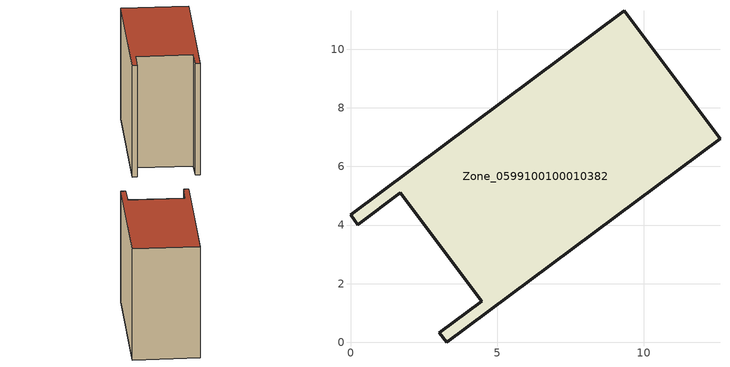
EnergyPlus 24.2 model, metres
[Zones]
Zone_0599100100010382
 floor ground (C_G): 0,4.36 9.35,11.31 12.61,6.94 3.28,0 3.04,0.32 4.48,1.4 1.7,5.1 0.25,4.02 z0
 wall outside (C_F): 9.35,11.31 0,4.36 0.25,4.02 1.7,5.1 4.48,1.4 3.04,0.32 3.28,0 12.61,6.94 9.35,11.31 z0:9.69
 roof outside (C_R): 3.28,0 12.61,6.94 9.35,11.31 0,4.36 0.25,4.02 1.7,5.1 4.48,1.4 3.04,0.32 z9.69
[BUILDING]
Pand.0599100100010382: North Axis=0; Terrain=City; Loads Convergence Tolerance Value=0.04; Temperature Convergence Tolerance Value=0.4; Solar Distribution=FullExterior; Maximum Number of Warmup Days=25; Minimum Number of Warmup Days=1
[Site:Location]
Rotterdam.The.Hague.AP_ZH_NLD Design_Conditions: Latitude=51.96; Longitude=4.45; Time Zone=1; Elevation=-4.5
[SITE:GROUNDTEMPERATURE:BUILDINGSURFACE]
18, 18, 18, 18, 18, 18, 18, 18, 18, 18, 18, 18
[MATERIAL] Thermal Absorptance=0.9; Solar Absorptance=0.7; Visible Absorptance=0.7
Name | Roughness | Thickness | Conductivity | Density | Specific Heat
G.TI.2015-2018 | MediumSmooth | 0.15 | 0.0428571 | 540 | 1210
F.TI.2015-2018 | Rough | 0.3 | 0.0666667 | 1920 | 840
R.TI.2015-2018 | MediumRough | 0.2 | 0.0333333 | 1500 | 1000
[CONSTRUCTION]
C_G: G.TI.2015-2018
C_F: F.TI.2015-2018
C_R: R.TI.2015-2018
[ZONE]
Zone_0599100100010382: Type=1; Multiplier=1; Ceiling Height=Autocalculate; Volume=Autocalculate; Floor Area=autocalculate; Part of Total Floor Area=Yes
[ZONEINFILTRATION:DESIGNFLOWRATE]
Infil_Zone_0599100100010382: Zone or ZoneList or Space or SpaceList=Zone_0599100100010382; Schedule=AlwaysOn; Design Flow Rate Calculation Method=Flow/Area; Flow Rate per Floor Area=0.0015; Constant Term Coefficient=1; Temperature Term Coefficient=0; Velocity Term Coefficient=0; Velocity Squared Term Coefficient=0
[HVACTEMPLATE:ZONE:IDEALLOADSAIRSYSTEM]
Zone_0599100100010382: Maximum Heating Supply Air Temperature=50; Minimum Cooling Supply Air Temperature=13; Maximum Heating Supply Air Humidity Ratio=0.0156; Minimum Cooling Supply Air Humidity Ratio=0.0077; Heating Limit=NoLimit; Cooling Limit=NoLimit; Dehumidification Control Type=ConstantSensibleHeatRatio; Cooling Sensible Heat Ratio=0.7; Dehumidification Setpoint=60; Humidification Control Type=None; Humidification Setpoint=30; Outdoor Air Method=None; Outdoor Air Flow Rate per Person=0.00944; Outdoor Air Flow Rate per Zone Floor Area=0; Outdoor Air Flow Rate per Zone=0; Demand Controlled Ventilation Type=None; Outdoor Air Economizer Type=NoEconomizer; Heat Recovery Type=None; Sensible Heat Recovery Effectiveness=0.7; Latent Heat Recovery Effectiveness=0.65
[ZONECONTROL:THERMOSTAT]
ThermostatControl_Zone_0599100100010382: Zone or ZoneList=Zone_0599100100010382; Control Type Schedule=DualSetpointControlType; Control 1=Thermostat_Zone_0599100100010382; Temperature Difference Between Cutout And Setpoint=0
[THERMOSTATSETPOINT:DUALSETPOINT]
Thermostat_Zone_0599100100010382: Heating Setpoint Temperature Schedule=HeatingSetpoint_Zone_0599100100010382; Cooling Setpoint Temperature Schedule=CoolingSetpoint_Zone_0599100100010382
[SCHEDULE:COMPACT]
HeatingSetpoint_Zone_0599100100010382: Through: 12/31, For: AllDays, Until: 24:00, 21
CoolingSetpoint_Zone_0599100100010382: Through: 12/31, For: AllDays, Until: 24:00, 24
DualSetpointControlType: Through: 12/31, For: AllDays, Until: 24:00, 4
AlwaysOn: Through: 12/31, For: AllDays, Until: 24:00, 1
